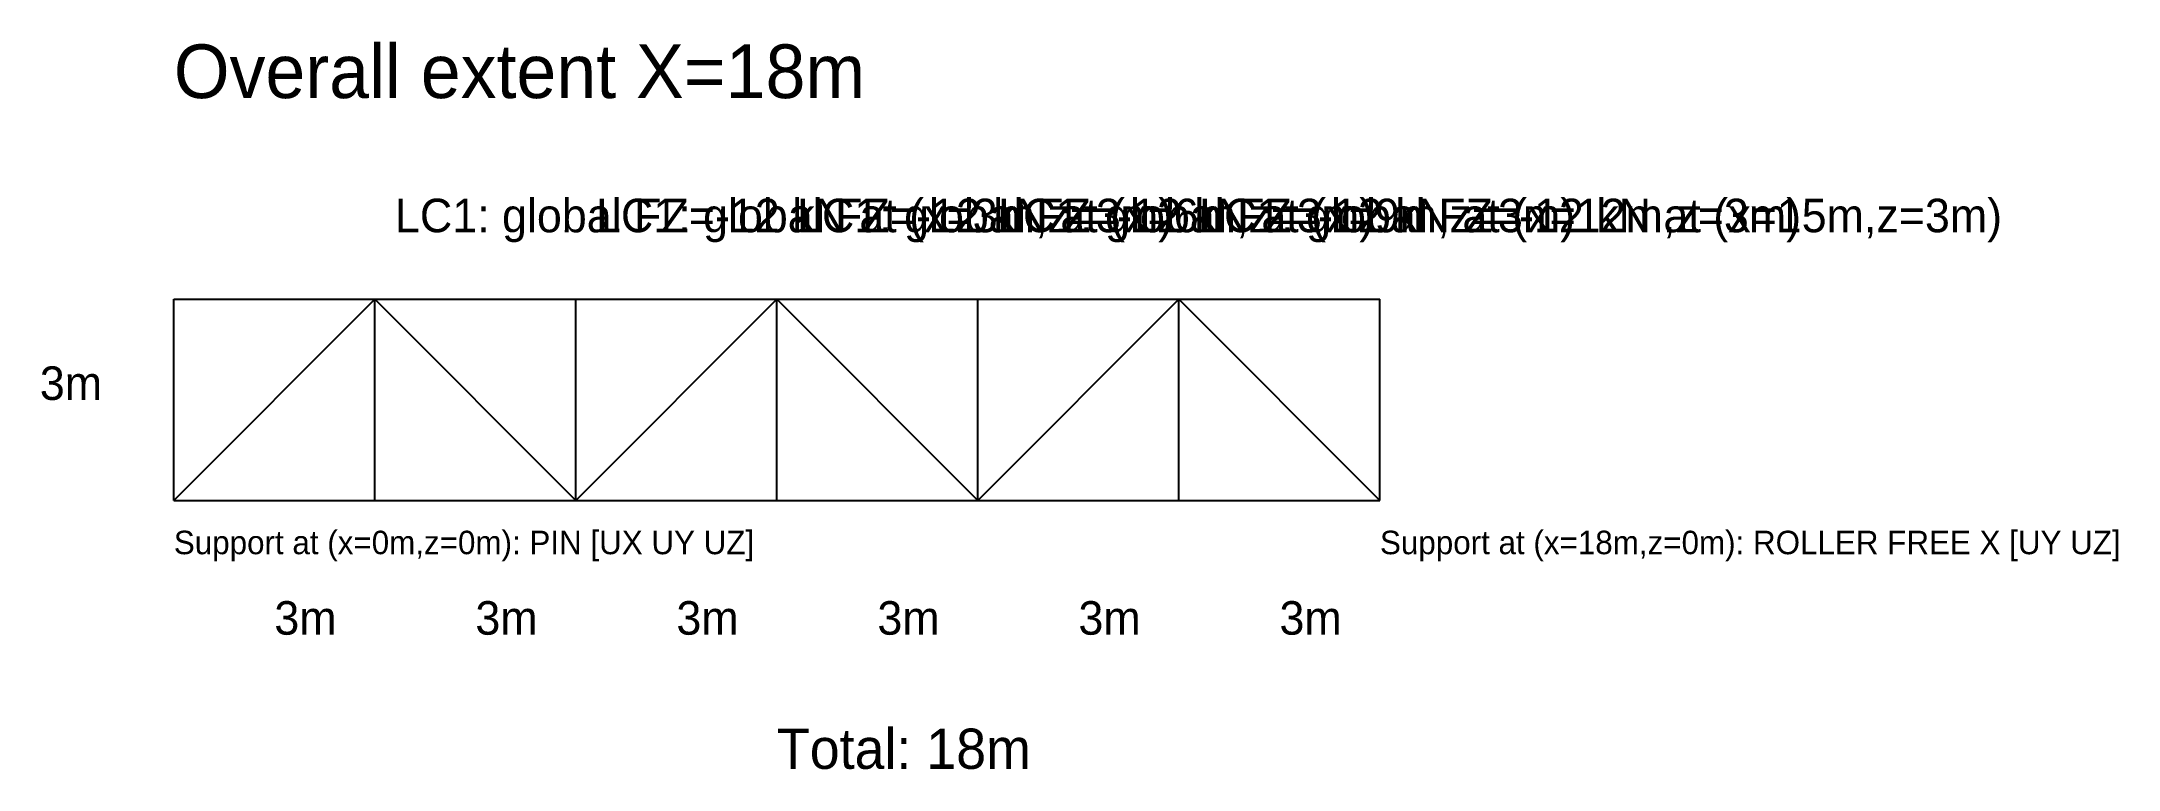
# Model space of a CAD drawing. Header units: metres. Extents: x -2 to 29, y -4 to 6.8.
import ezdxf

# ---------------------------------------------------------------- set-up
doc = ezdxf.new("R2010")
doc.units = ezdxf.units.M
for name, color, linetype in [('DIM', 5, 'CONTINUOUS'), ('LOAD', 1, 'CONTINUOUS'), ('STRUCT', 7, 'CONTINUOUS'), ('SUPPORT', 3, 'CONTINUOUS')]:
    doc.layers.add(name, color=color, linetype=linetype)

msp = doc.modelspace()

# ---------------------------------------------------------------- linework, layer by layer
at = {"layer": 'STRUCT'}
for p, q in [((0, 3), (3, 3)), ((0, 0), (3, 3)), ((0, 0), (0, 3)), ((3, 3), (6, 3)), ((3, 3), (6, 0)), ((3, 0), (3, 3)), ((6, 3), (9, 3)), ((6, 0), (9, 3)), ((6, 0), (6, 3)), ((9, 3), (12, 3)), ((9, 3), (12, 0)), ((9, 0), (9, 3)), ((12, 3), (15, 3)), ((12, 0), (15, 3)), ((12, 0), (12, 3)), ((15, 3), (18, 3)), ((15, 3), (18, 0)), ((15, 0), (15, 3)), ((18, 0), (18, 3)), ((0, 0), (3, 0)), ((3, 0), (6, 0)), ((6, 0), (9, 0)), ((9, 0), (12, 0)), ((12, 0), (15, 0)), ((15, 0), (18, 0))]:
    msp.add_line(p, q, dxfattribs=at)

# ---------------------------------------------------------------- texts
at = {"layer": 'DIM'}
for s, height, p in [('3m', 0.5, (-2, 1.5)), ('3m', 0.5, (1.5, -2)), ('3m', 0.5, (4.5, -2)), ('3m', 0.5, (7.5, -2)), ('3m', 0.5, (10.5, -2)), ('3m', 0.5, (13.5, -2)), ('3m', 0.5, (16.5, -2)), ('Total: 18m', 0.6, (9, -4))]:
    msp.add_text(s, height=height, dxfattribs=at).set_placement(p)
at = {"layer": 'LOAD'}
for s, p in [('LC1: global FZ=-12 kN at (x=3m,z=3m)', (3.3, 4)), ('LC1: global FZ=-12 kN at (x=6m,z=3m)', (6.3, 4)), ('LC1: global FZ=-12 kN at (x=9m,z=3m)', (9.3, 4)), ('LC1: global FZ=-12 kN at (x=12m,z=3m)', (12.3, 4)), ('LC1: global FZ=-12 kN at (x=15m,z=3m)', (15.3, 4))]:
    msp.add_text(s, height=0.5, dxfattribs=at).set_placement(p)
at = {"layer": 'SUPPORT'}
for s, p in [('Support at (x=0m,z=0m): PIN [UX UY UZ]', (0, -0.8)), ('Support at (x=18m,z=0m): ROLLER FREE X [UY UZ]', (18, -0.8))]:
    msp.add_text(s, height=0.35, dxfattribs=at).set_placement(p)
at = {"layer": 'TEXT'}
msp.add_text('Overall extent X=18m', height=0.8, dxfattribs=at).set_placement((0, 6))

doc.saveas('drawing.dxf')
